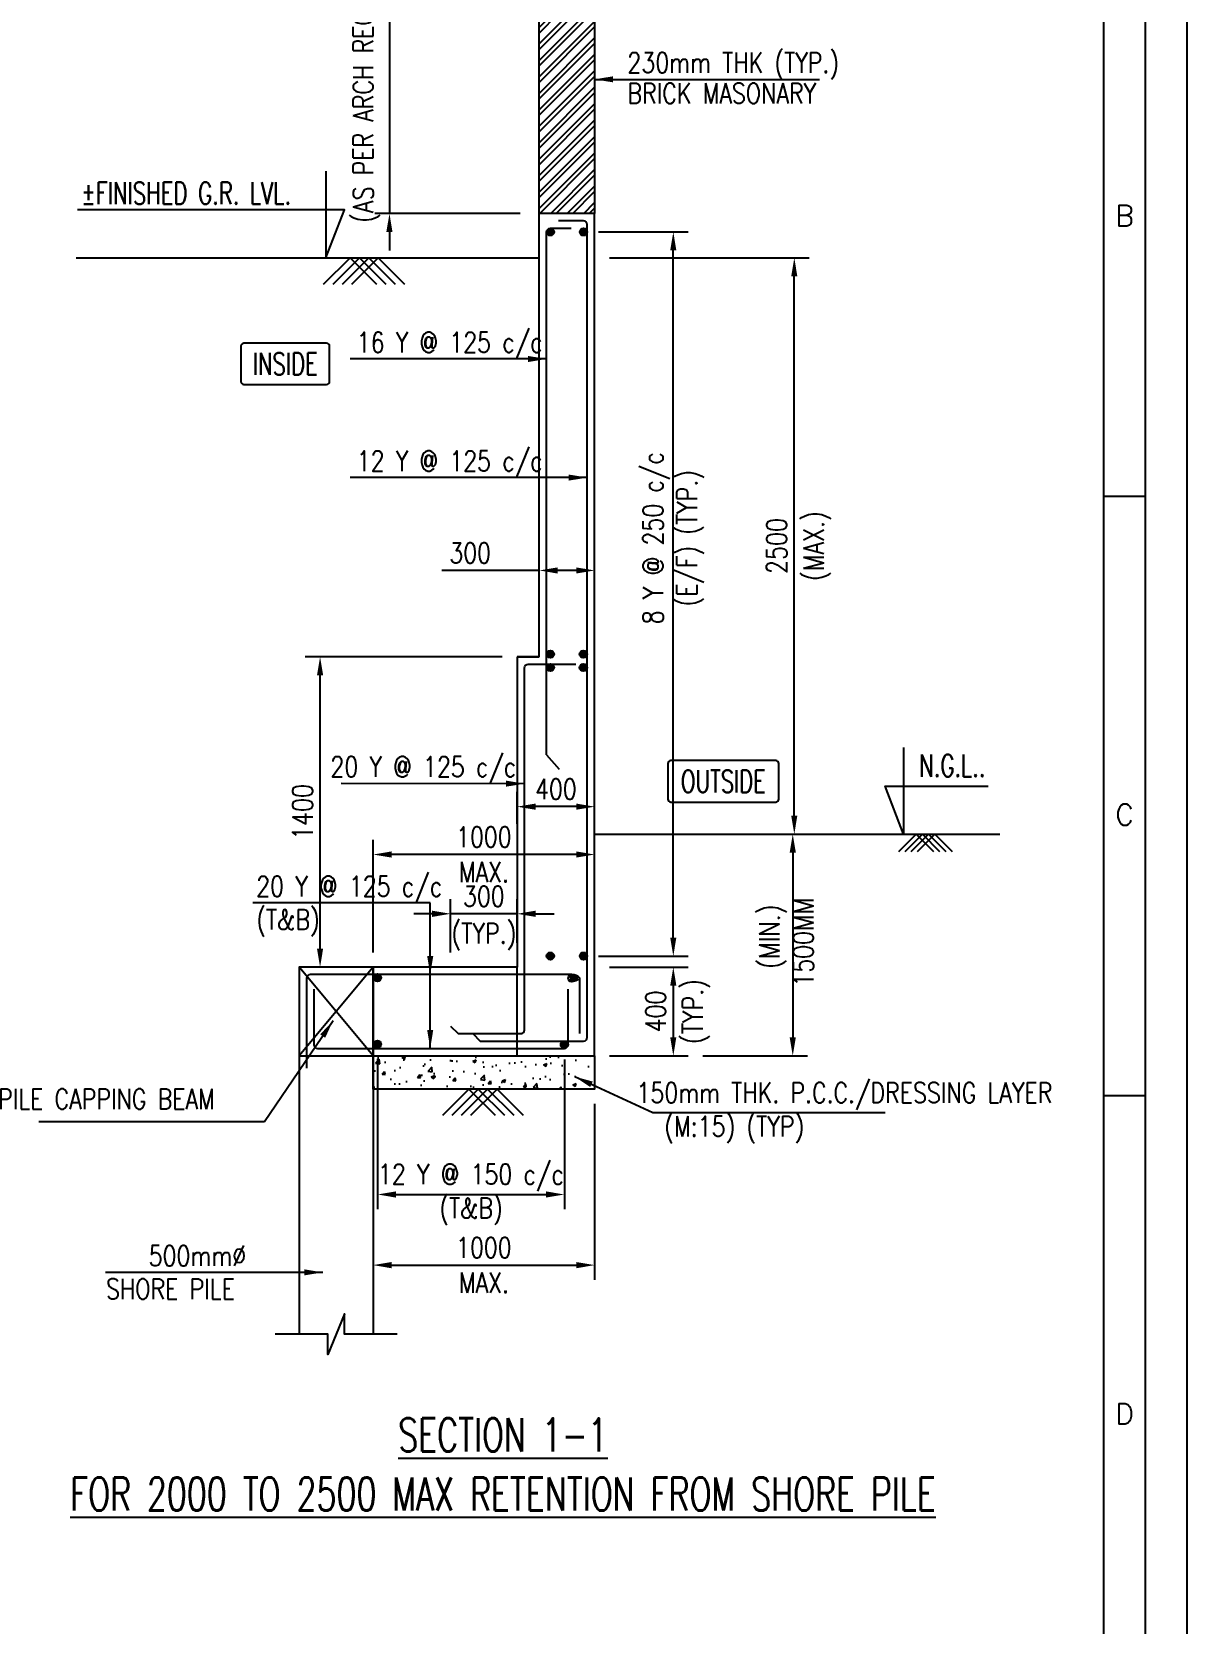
# Model space of a CAD drawing. Extents: x -69352 to 1013721, y -547461 to -186867.
# Drawn here: x 787394 to 803036, y -396725 to -375175 of the extents above; entities that cross this region are included whole.
import ezdxf
from ezdxf.enums import TextEntityAlignment as Align
from ezdxf.lldxf.tags import DXFTag

# ---------------------------------------------------------------- set-up
doc = ezdxf.new("R2010")
doc.units = 0
doc.header["$LTSCALE"] = 500
doc.header["$MEASUREMENT"] = 0
doc.header["$PDMODE"] = 35
doc.header["$PDSIZE"] = -15
doc.layers.get('DEFPOINTS').update_dxf_attribs({"color": 4})
for name, color, linetype in [('NO. BEAM', 3, 'Continuous'), ('PNA', 10, 'Continuous'), ('S- PILE CAP', 4, 'Continuous'), ('S-BRECK LINE', 8, 'Continuous'), ('S-COLUMN', 1, 'Continuous'), ('S-COLUMN CIRCLE', 9, 'Continuous'), ('S-DIM-1', 5, 'Continuous'), ('S-FOOTING', 4, 'Continuous'), ('S-HATCH', 253, 'Continuous'), ('S-LEVEL SECTION', 3, 'Continuous'), ('S-PCC', 9, 'Continuous'), ('S-REINFORCEMENT', 6, 'Continuous'), ('S-RETAINING WALL', 6, 'Continuous'), ('S-TEXT-1 @ 1', 4, 'Continuous'), ('S-TITIL', 6, 'Continuous'), ('SHEET', 7, 'Continuous'), ('TITLE', 4, 'Continuous')]:
    doc.layers.add(name, color=color, linetype=linetype)
doc.styles.add('ROMANS', font='simplex.shx', dxfattribs={"width": 0.8, "height": 275})
tags = doc.linetypes.add('HIDDEN', pattern=[0.375, 0.25, -0.125]).pattern_tags.tags
tags[6:7] = [DXFTag(74, 4), DXFTag(75, 0), DXFTag(340, '0'), DXFTag(46, 1.0), DXFTag(50, 0.0), DXFTag(44, 0.0), DXFTag(45, 0.0)]
tags[4:5] = [DXFTag(74, 4), DXFTag(75, 0), DXFTag(340, '0'), DXFTag(46, 1.0), DXFTag(50, 0.0), DXFTag(44, 0.0), DXFTag(45, 0.0)]
doc.dimstyles.new('dim100', dxfattribs={"dimtxt": 250, "dimasz": 250, "dimexe": 200, "dimexo": 200, "dimgap": 100, "dimtad": 1, "dimdec": 0, "dimzin": 0, "dimdsep": 46, "dimtxsty": 'ROMANS', "dimcen": 0, "dimclrd": 5, "dimclre": 5, "dimclrt": 4, "dimadec": 0, "dimazin": 0, "dimtfac": 1, "dimtdec": 0, "dimtix": 1, "dimtofl": 0, "dimtmove": 2, "dimatfit": 3, "dimfxl": 0, "dimtolj": 1, "dimtzin": 0, "dimlwd": -1, "dimlwe": -1, "dimarcsym": 0})
doc.dimstyles.new('dim33.33', dxfattribs={"dimtxt": 250, "dimasz": 250, "dimexe": 200, "dimexo": 200, "dimgap": 100, "dimtad": 1, "dimdec": 0, "dimlfac": 0.333331, "dimzin": 0, "dimdsep": 46, "dimtxsty": 'ROMANS', "dimcen": 0, "dimclrd": 5, "dimclre": 5, "dimclrt": 4, "dimadec": 0, "dimazin": 0, "dimtfac": 1, "dimtdec": 0, "dimtix": 1, "dimtofl": 0, "dimtmove": 2, "dimatfit": 3, "dimfxl": 0, "dimtolj": 1, "dimtzin": 0, "dimlwd": -1, "dimlwe": -1, "dimarcsym": 0})

# ---------------------------------------------------------------- blocks, each defined once
blk = doc.blocks.new('zw$C05B')
at = {"flags": 128}
blk.add_lwpolyline([(0, 0), (82749, 0), (82749, 58210), (0, 58210)], close=True, dxfattribs=at)
at = {"layer": 'PNA'}
for p, q in [((81765, 43342), (82257, 43342)), ((81765, 36282), (82257, 36282))]:
    blk.add_line(p, q, dxfattribs=at)
at = {"layer": 'PNA', "color": 1}
for points in [[(984, 492), (82257, 492), (82257, 57718), (984, 57718)], [(1968, 984), (81765, 984), (81765, 57226), (1968, 57226)]]:
    blk.add_lwpolyline(points, close=True, dxfattribs=at)
at = {"layer": 'PNA', "style": 'ROMANS'}
for s, p in [('B', (82011, 46649)), ('C', (82011, 39589)), ('D', (82011, 32529))]:
    blk.add_text(s, height=246, dxfattribs=at).set_placement(p, align=Align.MIDDLE)
blk = doc.blocks.new('*D927')
at = {"layer": 'DEFPOINTS', "color": 0}
for p in [(794864, -377883), (796079, -377883), (794864, -387683)]:
    blk.add_point(p, dxfattribs=at)
at = {"layer": 'S-DIM-1', "color": 5}
for p, q in [((795064, -377883), (796279, -377883)), ((795064, -387683), (796279, -387683))]:
    blk.add_line(p, q, dxfattribs=at)
at = {"layer": 'S-DIM-1', "color": 5, "lineweight": -3}
blk.add_line((796079, -387433), (796079, -378133), dxfattribs=at)
at = {"layer": 'S-DIM-1', "color": 5}
for points in [[(796120, -378133), (796037, -378133), (796079, -377883)], [(796037, -387433), (796120, -387433), (796079, -387683)]]:
    blk.add_solid(points, dxfattribs=at)
at = {"layer": 'S-DIM-1', "color": 4, "insert": (796079, -382027), "char_height": 275, "attachment_point": 5, "rotation": 90, "style": 'ROMANS'}
blk.add_mtext('\\A1;{8 Y @ 250 c/c\\P(E/F) (TYP.)}', dxfattribs=at)
blk = doc.blocks.new('*D928')
at = {"layer": 'DEFPOINTS', "color": 0}
for p in [(795014, -387833), (795014, -389033), (796079, -389033)]:
    blk.add_point(p, dxfattribs=at)
at = {"layer": 'S-DIM-1', "color": 5}
for p, q in [((795214, -387833), (796279, -387833)), ((795214, -389033), (796279, -389033))]:
    blk.add_line(p, q, dxfattribs=at)
at = {"layer": 'S-DIM-1', "color": 5, "lineweight": -3}
blk.add_line((796079, -388083), (796079, -388783), dxfattribs=at)
at = {"layer": 'S-DIM-1', "color": 5}
for points in [[(796120, -388083), (796037, -388083), (796079, -387833)], [(796037, -388783), (796120, -388783), (796079, -389033)]]:
    blk.add_solid(points, dxfattribs=at)
at = {"layer": 'S-DIM-1', "color": 4, "char_height": 275, "attachment_point": 5, "rotation": 90, "style": 'ROMANS'}
for s, insert in [('(TYP.)', (796388, -388433)), ('\\A1;400', (795841, -388433))]:
    blk.add_mtext(s, dxfattribs=dict(at, insert=insert))
blk = doc.blocks.new('*D929')
at = {"layer": 'DEFPOINTS', "color": 0}
for p in [(792075, -388875), (794604, -388883), (794604, -390910)]:
    blk.add_point(p, dxfattribs=at)
at = {"layer": 'S-DIM-1', "color": 5}
for p, q in [((792075, -389075), (792075, -391110)), ((794604, -389083), (794604, -391110)), ((792325, -390910), (794354, -390910))]:
    blk.add_line(p, q, dxfattribs=at)
for points in [[(792325, -390868), (792325, -390952), (792075, -390910)], [(794354, -390952), (794354, -390868), (794604, -390910)]]:
    blk.add_solid(points, dxfattribs=at)
at = {"layer": 'S-DIM-1', "color": 4, "insert": (793339, -390910), "char_height": 275, "attachment_point": 5, "style": 'ROMANS'}
blk.add_mtext('\\A1;12 Y @ 150 c/c\\P(T&B)', dxfattribs=at)
blk = doc.blocks.new('*D930')
at = {"layer": 'DEFPOINTS', "color": 0}
for p in [(792014, -389483), (795014, -389483), (795014, -391866)]:
    blk.add_point(p, dxfattribs=at)
at = {"layer": 'S-RETAINING WALL', "color": 5}
for p, q in [((792014, -389683), (792014, -392066)), ((795014, -389683), (795014, -392066)), ((792264, -391866), (794764, -391866))]:
    blk.add_line(p, q, dxfattribs=at)
for points in [[(792264, -391824), (792264, -391908), (792014, -391866)], [(794764, -391908), (794764, -391824), (795014, -391866)]]:
    blk.add_solid(points, dxfattribs=at)
at = {"layer": 'S-RETAINING WALL', "color": 4, "char_height": 275, "attachment_point": 5, "style": 'ROMANS'}
for s, insert in [('\\A1;{1000', (793514, -391628)), ('MAX.}', (793514, -392103))]:
    blk.add_mtext(s, dxfattribs=dict(at, insert=insert))
blk = doc.blocks.new('*D931')
at = {"layer": 'DEFPOINTS', "color": 0}
for p in [(795014, -378233), (797717, -378233), (797224, -386033)]:
    blk.add_point(p, dxfattribs=at)
at = {"layer": 'S-DIM-1', "color": 5}
for p, q in [((795214, -378233), (797917, -378233)), ((797424, -386033), (797917, -386033))]:
    blk.add_line(p, q, dxfattribs=at)
at = {"layer": 'S-DIM-1', "color": 5, "lineweight": -3}
blk.add_line((797717, -385783), (797717, -378483), dxfattribs=at)
at = {"layer": 'S-DIM-1', "color": 5}
for points in [[(797758, -378483), (797675, -378483), (797717, -378233)], [(797675, -385783), (797758, -385783), (797717, -386033)]]:
    blk.add_solid(points, dxfattribs=at)
at = {"layer": 'S-DIM-1', "color": 4, "char_height": 275, "attachment_point": 5, "rotation": 90, "style": 'ROMANS'}
for s, insert in [('\\A1;2500', (797479, -382133)), ('(MAX.)', (798026, -382133))]:
    blk.add_mtext(s, dxfattribs=dict(at, insert=insert))
blk = doc.blocks.new('*D932')
at = {"layer": 'DEFPOINTS', "color": 0}
for p in [(793064, -387111), (793064, -387833), (793964, -387706)]:
    blk.add_point(p, dxfattribs=at)
at = {"layer": 'S-DIM-1', "color": 5}
for p, q in [((793064, -387633), (793064, -386911)), ((793964, -387506), (793964, -386911))]:
    blk.add_line(p, q, dxfattribs=at)
at = {"layer": 'S-DIM-1', "color": 5, "lineweight": -3}
for p, q in [((792814, -387111), (792564, -387111)), ((793964, -387111), (793064, -387111)), ((794214, -387111), (794464, -387111))]:
    blk.add_line(p, q, dxfattribs=at)
at = {"layer": 'S-DIM-1', "color": 5}
for points in [[(792814, -387153), (792814, -387069), (793064, -387111)], [(794214, -387069), (794214, -387153), (793964, -387111)]]:
    blk.add_solid(points, dxfattribs=at)
at = {"layer": 'S-DIM-1', "color": 4, "char_height": 275, "attachment_point": 5, "style": 'ROMANS'}
for s, insert in [('\\A1;300', (793514, -386874)), ('(TYP.)', (793514, -387421))]:
    blk.add_mtext(s, dxfattribs=dict(at, insert=insert))
blk = doc.blocks.new('*D933')
at = {"layer": 'DEFPOINTS', "color": 0}
for p in [(797169, -386033), (796279, -389033), (797696, -389033)]:
    blk.add_point(p, dxfattribs=at)
at = {"layer": 'S-DIM-1', "color": 5}
for p, q in [((797369, -386033), (797896, -386033)), ((796479, -389033), (797896, -389033))]:
    blk.add_line(p, q, dxfattribs=at)
at = {"layer": 'S-DIM-1', "color": 5, "lineweight": -3}
blk.add_line((797696, -386283), (797696, -388783), dxfattribs=at)
at = {"layer": 'S-DIM-1', "color": 5}
for points in [[(797738, -386283), (797654, -386283), (797696, -386033)], [(797654, -388783), (797738, -388783), (797696, -389033)]]:
    blk.add_solid(points, dxfattribs=at)
at = {"layer": 'S-DIM-1', "color": 4, "insert": (797610, -387494), "char_height": 275, "attachment_point": 5, "rotation": 90, "style": 'ROMANS'}
blk.add_mtext('\\A1;{ (MIN.)\\P1500MM }', dxfattribs=at)
blk = doc.blocks.new('*D934')
at = {"layer": 'DEFPOINTS', "color": 0}
for p in [(794264, -382464), (794264, -382895), (795014, -382895)]:
    blk.add_point(p, dxfattribs=at)
at = {"layer": 'S-DIM-1', "color": 5}
for p, q in [((794264, -382695), (794264, -382264)), ((795014, -382695), (795014, -382264))]:
    blk.add_line(p, q, dxfattribs=at)
at = {"layer": 'S-DIM-1', "color": 5, "lineweight": -3}
for p, q in [((794264, -382464), (792946, -382464)), ((794764, -382464), (794514, -382464))]:
    blk.add_line(p, q, dxfattribs=at)
at = {"layer": 'S-DIM-1', "color": 5}
for points in [[(794514, -382423), (794514, -382506), (794264, -382464)], [(794764, -382506), (794764, -382423), (795014, -382464)]]:
    blk.add_solid(points, dxfattribs=at)
at = {"layer": 'S-DIM-1', "color": 4, "insert": (793329, -382227), "char_height": 275, "attachment_point": 5, "style": 'ROMANS'}
blk.add_mtext('\\A1;300', dxfattribs=at)
blk = doc.blocks.new('*D935')
at = {"layer": 'DEFPOINTS', "color": 0}
for p in [(794114, -374573), (792236, -377633), (794204, -377633)]:
    blk.add_point(p, dxfattribs=at)
at = {"layer": 'S-DIM-1', "color": 5, "lineweight": -3}
for p, q in [((792236, -374323), (792236, -374073)), ((792236, -374573), (792236, -377633)), ((792236, -377883), (792236, -378133))]:
    blk.add_line(p, q, dxfattribs=at)
at = {"layer": 'S-DIM-1', "color": 5}
for p, q in [((793914, -374573), (792036, -374573)), ((794004, -377633), (792036, -377633))]:
    blk.add_line(p, q, dxfattribs=at)
for points in [[(792194, -374323), (792277, -374323), (792236, -374573)], [(792277, -377883), (792194, -377883), (792236, -377633)]]:
    blk.add_solid(points, dxfattribs=at)
at = {"layer": 'S-DIM-1', "color": 4, "insert": (791926, -376103), "char_height": 275, "attachment_point": 5, "rotation": 90, "style": 'ROMANS'}
blk.add_mtext('\\A1;(AS PER ARCH REQU.)', dxfattribs=at)
blk = doc.blocks.new('*D936')
at = {"layer": 'DEFPOINTS', "color": 0}
for p in [(792014, -386309), (795014, -386410), (792014, -387833)]:
    blk.add_point(p, dxfattribs=at)
at = {"layer": 'S-DIM-1', "color": 5}
for p, q in [((792014, -387633), (792014, -386109)), ((795014, -386210), (795014, -386109))]:
    blk.add_line(p, q, dxfattribs=at)
at = {"layer": 'S-DIM-1', "color": 5, "lineweight": -3}
blk.add_line((794764, -386309), (792264, -386309), dxfattribs=at)
at = {"layer": 'S-DIM-1', "color": 5}
for points in [[(792264, -386267), (792264, -386350), (792014, -386309)], [(794764, -386350), (794764, -386267), (795014, -386309)]]:
    blk.add_solid(points, dxfattribs=at)
at = {"layer": 'S-DIM-1', "color": 4, "char_height": 275, "attachment_point": 5, "style": 'ROMANS'}
for s, insert in [('\\A1;{\\Fsimplex.shx|c1;1000', (793514, -386071)), ('MAX.}', (793514, -386546))]:
    blk.add_mtext(s, dxfattribs=dict(at, insert=insert))
blk = doc.blocks.new('*D889')
at = {"layer": 'DEFPOINTS', "color": 0}
for p in [(793964, -385661), (793964, -386092), (795014, -386092)]:
    blk.add_point(p, dxfattribs=at)
at = {"layer": 'S-DIM-1', "color": 5}
for p, q in [((793964, -385892), (793964, -385461)), ((795014, -385892), (795014, -385461))]:
    blk.add_line(p, q, dxfattribs=at)
at = {"layer": 'S-DIM-1', "color": 5, "lineweight": -3}
blk.add_line((794764, -385661), (794214, -385661), dxfattribs=at)
at = {"layer": 'S-DIM-1', "color": 5}
for points in [[(794214, -385619), (794214, -385703), (793964, -385661)], [(794764, -385703), (794764, -385619), (795014, -385661)]]:
    blk.add_solid(points, dxfattribs=at)
at = {"layer": 'S-DIM-1', "color": 4, "insert": (794489, -385424), "char_height": 275, "attachment_point": 5, "style": 'ROMANS'}
blk.add_mtext('\\A1;400', dxfattribs=at)
blk = doc.blocks.new('*D891')
at = {"layer": 'DEFPOINTS', "color": 0}
for p in [(791297, -383632), (793964, -383632), (793064, -387833)]:
    blk.add_point(p, dxfattribs=at)
at = {"layer": 'S-DIM-1', "color": 5}
for p, q in [((793764, -383632), (791097, -383632)), ((792864, -387833), (791097, -387833))]:
    blk.add_line(p, q, dxfattribs=at)
at = {"layer": 'S-DIM-1', "color": 5, "lineweight": -3}
blk.add_line((791297, -387583), (791297, -383882), dxfattribs=at)
at = {"layer": 'S-DIM-1', "color": 5}
for points in [[(791338, -383882), (791255, -383882), (791297, -383632)], [(791255, -387583), (791338, -387583), (791297, -387833)]]:
    blk.add_solid(points, dxfattribs=at)
at = {"layer": 'S-DIM-1', "color": 4, "insert": (791059, -385733), "char_height": 275, "attachment_point": 5, "rotation": 90, "style": 'ROMANS'}
blk.add_mtext('\\A1;1400', dxfattribs=at)

msp = doc.modelspace()

# ---------------------------------------------------------------- hatches: boundary and pattern name
at = {"layer": 'S-HATCH'}
h = msp.add_hatch(dxfattribs=at)
h.set_pattern_fill('ANSI32', color=256, scale=420, style=0)
h.set_pattern_definition([(45, (-7887517.47, 23488.31), (-111.369318, 111.369318), []), (45, (-7887443.23, 23488.31), (-111.369318, 111.369318), [])])
h.paths.add_polyline_path([(794264.067, -377632.824), (795014.067, -377632.824), (795014.067, -374932.824), (794264.067, -374932.824)])
at = {"layer": 'S-PCC', "linetype": 'ByBlock'}
h = msp.add_hatch(dxfattribs=at)
h.set_pattern_fill('AR-CONC,_O', color=256, scale=66.666667)
h.set_pattern_definition([(50, (-16307253.36, 22294.4), (478.173455, -41.834757), [50, -550]), (355, (-16307253.36, 22294.4), (-92.500889, 501.461422), [40, -440]), (100.4514445, (-16307213.5, 22290.9), (385.672564, 459.626661), [42.493461, -467.428075]), (46.1842, (-16307253.36, 22427.7), (711.49422, -110.346187), [75, -825]), (96.6356355, (-16307194.1, 22418.5), (623.107964, 649.4124), [63.740228, -701.142507]), (351.184164, (-16307253.36, 22427.7), (623.107963, 649.4124), [60, -660]), (21, (-16307186.7, 22394.4), (397.938035, -268.412594), [50, -550]), (326, (-16307186.7, 22394.4), (162.210221, 483.433363), [40, -440]), (71.4514447, (-16307153.53, 22372.03), (560.148251, 215.020769), [42.49346, -467.428075]), (37.5, (-16307253.36, 22294.4), (8.1065702, 221.9292359), [0, -434.6666667, 0, -446.6666667, 0, -441.6666667]), (7.5, (-16307253.36, 22294.4), (175.3796916, 262.9411413), [0, -254.6666667, 0, -424.6666667, 0, -168.3333333]), (327.5, (-16307402.03, 22294.4), (355.8816241, -15.0365812), [0, -166.6666667, 0, -520, 0, -690]), (317.5, (-16307468.7, 22294.4), (388.7907796, 66.736655), [0, -216.6666667, 0, -345.3333333, 0, -490])])
h.paths.add_polyline_path([(792014.067, -389482.824), (792014.067, -389032.824), (795014.067, -389032.824), (795014.067, -389482.824)])

# ---------------------------------------------------------------- linework, layer by layer
at = {"color": 1}
msp.add_line((795014.067, -386032.824, -0.168), (800499.351, -386032.824, -0.168), dxfattribs=at)
at = {"layer": 'NO. BEAM', "color": 7, "elevation": -0.168}
for points in [[(791385.485, -379387.887), (790265.485, -379387.887, 0.414213562), (790225.485, -379427.887), (790225.485, -379907.887, 0.414213562), (790265.485, -379947.887), (791385.485, -379947.887, 0.414213562), (791425.485, -379907.887), (791425.485, -379427.887, 0.414213562)], [(797466.614, -385038.476), (796046.614, -385038.476, 0.414213562), (796006.614, -385078.476), (796006.614, -385558.476, 0.414213562), (796046.614, -385598.476), (797466.614, -385598.476, 0.414213562), (797506.614, -385558.476), (797506.614, -385078.476, 0.414213562)]]:
    msp.add_lwpolyline(points, format="xyb", close=True, dxfattribs=at)
at = {"layer": 'S- PILE CAP', "color": 8, "linetype": 'HIDDEN', "ltscale": 1500}
msp.add_line((793964.067, -389032.824, -0.168), (793964.067, -387832.824, -0.168), dxfattribs=at)
at = {"layer": 'S-BRECK LINE', "elevation": -0.168}
msp.add_lwpolyline([(792339.067, -392801.407), (791626.882, -392801.407), (791626.882, -392526.659), (791401.251, -393076.155), (791401.251, -392801.407), (790689.067, -392801.407)], dxfattribs=at)
at = {"layer": 'S-COLUMN', "color": 4}
msp.add_line((794264.067, -377593.82, -0.168), (794264.067, -374932.824, -0.168), dxfattribs=at)
at = {"layer": 'S-COLUMN', "color": 4, "elevation": -0.168}
for points in [[(794264.067, -377632.824), (794264.067, -374932.824)], [(795014.067, -374932.824), (795014.067, -377632.824)]]:
    msp.add_lwpolyline(points, dxfattribs=at)
at = {"layer": 'S-COLUMN CIRCLE', "color": 8}
for p, q in [((792014.067, -389032.824, -0.168), (791014.067, -387832.824, -0.168)), ((792014.067, -387832.824, -0.168), (791014.067, -389032.824, -0.168))]:
    msp.add_line(p, q, dxfattribs=at)
at = {"layer": 'S-FOOTING', "elevation": -0.168}
msp.add_lwpolyline([(793964.067, -387832.824), (792014.067, -387832.824), (792014.067, -389032.824), (795014.067, -389032.824)], dxfattribs=at)
at = {"layer": 'S-LEVEL SECTION'}
msp.add_line((787994.894, -378232.824, -0.168), (794264.067, -378232.824, -0.168), dxfattribs=at)
at = {"layer": 'S-LEVEL SECTION', "elevation": -0.168}
for points in [[(791375.414, -377062.425), (791375.414, -378232.824), (791625.414, -377582.824), (788014.785, -377582.824)], [(799197.347, -384862.425), (799197.347, -386032.824), (798947.347, -385382.824), (800341.078, -385382.824)]]:
    msp.add_lwpolyline(points, dxfattribs=at)
at = {"layer": 'S-PCC', "elevation": -0.168}
for points in [[(791345.142, -378590.797), (791703.114, -378232.824), (792061.087, -378590.797)], [(791471.704, -378590.797), (791829.677, -378232.824), (792187.65, -378590.797)], [(791598.267, -378590.797), (791956.239, -378232.824), (792314.212, -378590.797)], [(791724.829, -378590.797), (792082.802, -378232.824), (792440.775, -378590.797)], [(799604.856, -386271.473), (799366.207, -386032.824), (799127.559, -386271.473)], [(799689.231, -386271.473), (799450.582, -386032.824), (799211.934, -386271.473)], [(799773.606, -386271.473), (799534.957, -386032.824), (799296.309, -386271.473)], [(799857.981, -386271.473), (799619.332, -386032.824), (799380.684, -386271.473)], [(793670.442, -389840.797), (793312.469, -389482.824), (792954.497, -389840.797)], [(793797.005, -389840.797), (793439.032, -389482.824), (793081.059, -389840.797)], [(793923.567, -389840.797), (793565.594, -389482.824), (793207.622, -389840.797)], [(794050.13, -389840.797), (793692.157, -389482.824), (793334.184, -389840.797)]]:
    msp.add_lwpolyline(points, dxfattribs=at)
msp.add_lwpolyline([(792014.067, -389482.824), (792014.067, -389032.824), (795014.067, -389032.824), (795014.067, -389482.824)], close=True, dxfattribs=at)
at = {"layer": 'S-REINFORCEMENT', "color": 5, "ltscale": 10}
msp.add_line((794364.067, -384959.211, -0.168), (794535.432, -385154.113), dxfattribs=at)
for points, elevation in [([(793364.067, -388732.824), (793464.067, -388832.824), (794864.067, -388832.824, 0.414213562), (794914.067, -388782.824), (794914.067, -377782.824, 0.414213562), (794864.067, -377732.824), (794524.067, -377732.824)], -0.168), ([(794364.067, -384959.211), (794364.067, -377882.824, -0.414213562), (794414.067, -377832.824), (794694.067, -377832.824)], -0.168), ([(793064.067, -388632.824), (793164.067, -388732.824), (794014.067, -388732.824, 0.414213562), (794064.067, -388682.824), (794064.067, -383782.271, -0.414213562), (794114.067, -383732.271), (794757.2, -383732.271)], -19.585), ([(794814.067, -388732.824), (794814.067, -387982.824, 0.242400153), (794704.067, -387932.824), (791164.067, -387932.824, 0.414213562), (791114.067, -387982.824), (791114.067, -389198.027)], -0.168), ([(791214.067, -388132.824), (791214.067, -388882.824, 0.414213562), (791264.066, -388932.824), (794604.067, -388932.824, 0.414213562), (794654.067, -388882.824), (794654.067, -388132.824)], -0.168)]:
    msp.add_lwpolyline(points, format="xyb", dxfattribs=dict(at, elevation=elevation))
at = {"layer": 'S-REINFORCEMENT', "color": 5, "ltscale": 10, "const_width": 50, "elevation": -0.168}
for points in [[(794389.067, -377882.824, 1), (794439.067, -377882.824, 1)], [(794839.067, -377882.824, 1), (794889.067, -377882.824, 1)], [(794389.067, -383596.833, 1), (794439.067, -383596.833, 1)], [(794835.706, -383596.833, -1), (794885.706, -383596.833, -1)], [(794389.067, -383778, 1), (794439.067, -383778, 1)], [(794835.706, -383778.847, 1), (794885.706, -383778.847, 1)], [(794389.067, -387682.823, 1), (794439.067, -387682.823, 1)], [(794839.067, -387682.823, 1), (794889.067, -387682.823, 1)], [(792099.846, -387975.096, 1), (792049.846, -387975.096, 1)], [(794679.067, -387982.824, -0.454545455), (794789.067, -387982.824, -0.454545455)], [(792099.846, -388875.096, -1), (792049.846, -388875.096, -1)], [(794629.067, -388882.824, -1), (794579.067, -388882.824, -1)]]:
    msp.add_lwpolyline(points, format="xyb", close=True, dxfattribs=at)
at = {"layer": 'S-REINFORCEMENT', "color": 5, "ltscale": 10}
for centre in [(794414.067, -377882.824, -0.168), (794864.067, -377882.824, -0.168), (794414.067, -383596.833, -0.168), (794860.706, -383596.833, -0.168), (794414.067, -383778, -0.168), (794860.706, -383778.847, -0.168), (794414.067, -387682.823, -0.168), (794864.067, -387682.823, -0.168), (792074.846, -387975.096, -0.168), (794704.067, -387982.824, -0.168), (792074.846, -388875.096, -0.168), (794604.067, -388882.824, -0.168)]:
    msp.add_circle(centre, 50, dxfattribs=at)
at = {"layer": 'S-RETAINING WALL', "color": 4}
for p, q in [((795014.067, -377632.824, -0.168), (794264.067, -377632.824, -0.168)), ((793964.067, -383632.307, -0.168), (794264.067, -383632.132, -0.168)), ((794264.067, -383632.307, -0.168), (793964.067, -383632.307, -0.168)), ((793964.067, -383632.307, -0.168), (793964.067, -387832.824, -0.168)), ((791014.067, -389032.824, -0.168), (791014.067, -392796.697, -0.168)), ((792014.067, -389032.824, -0.168), (792014.067, -392806.117, -0.168))]:
    msp.add_line(p, q, dxfattribs=at)
at = {"layer": 'S-RETAINING WALL', "color": 4, "elevation": -0.168}
for points in [[(794264.067, -383632.307), (794264.067, -377632.824)], [(795014.067, -389032.824), (795014.067, -377632.824)]]:
    msp.add_lwpolyline(points, dxfattribs=at)
msp.add_lwpolyline([(791014.067, -389032.824), (792014.067, -389032.824), (792014.067, -387832.824), (791014.067, -387832.824)], close=True, dxfattribs=at)

# ---------------------------------------------------------------- block references
at = {"layer": 'SHEET', "xscale": 1.148535329229629, "yscale": 1.148535329229629, "zscale": 1.148535329229629}
msp.add_blockref('zw$C05B', (707996, -431239.516), dxfattribs=at)

# ---------------------------------------------------------------- texts
at = {"layer": 'S-LEVEL SECTION', "style": 'ROMANS', "width": 0.7}
for s, p in [('%%PFINISHED G.R. LVL.', (788061.548, -377357.824, -0.168)), ('N.G.L..', (799406.814, -385105.271, 29.089))]:
    msp.add_text(s, height=300, dxfattribs=at).set_placement(p, align=Align.MIDDLE_LEFT)
at = {"layer": 'S-TEXT-1 @ 1', "style": 'ROMANS', "width": 0.8}
for s, p in [('230mm THK (TYP.)', (795457.401, -375592.322, -0.168)), ('BRICK MASONARY', (795457.401, -376006.608, -0.168)), ('16 Y @ 125 c/c', (791792.107, -379377.143, -0.168)), ('12 Y @ 125 c/c', (791792.107, -380982.212, -0.168)), ('20 Y @ 125 c/c', (791436.038, -385121.454, -0.168)), ('20 Y @ 125 c/c', (790432.161, -386738.204, -0.168)), ('(T&B)', (790432.161, -387188.204, -0.168)), ('150mm THK. P.C.C./DRESSING LAYER', (795579.982, -389533.256, 189.419)), ('PILE CAPPING BEAM', (786937.453, -389617.583, -2063872.381)), ('(M:15) (TYP)', (795955.739, -389988.11, 189.419)), ('500mm%%C', (788975.709, -391740.002, -344211.772)), (' SHORE PILE', (788246.801, -392188.002, -344211.772))]:
    msp.add_text(s, height=275, dxfattribs=at).set_placement(p, align=Align.MIDDLE_LEFT)
at = {"layer": 'S-TITIL', "style": 'ROMANS', "width": 0.7}
for s, p in [('%%USECTION 1-1', (793772.868, -394163.275, 19.249)), ('%%UFOR 2000 TO 2500 MAX RETENTION FROM SHORE PILE', (793772.868, -394963.275, 19.249))]:
    msp.add_text(s, height=450, dxfattribs=at).set_placement(p, align=Align.MIDDLE_CENTER)
at = {"layer": 'TITLE', "color": 2, "style": 'ROMANS', "width": 0.7}
for s, p in [('INSIDE', (790825.485, -379667.887, -0.168)), ('OUTSIDE', (796756.614, -385318.476, -0.168))]:
    msp.add_text(s, height=300, dxfattribs=at).set_placement(p, align=Align.MIDDLE_CENTER)

# ---------------------------------------------------------------- dimensions: what is measured, and where the dimension line sits
at = {"layer": 'S-DIM-1'}
for base, p1, p2, angle, text, override, picture, middle in [((792235.567, -377632.824, -0.168), (794114.067, -374572.824, -0.168), (794204.067, -377632.824, -0.168), 90, '(AS PER ARCH REQU.)', {"dimtofl": 1, "dimtmove": 0, "dimlwd": 65533}, '*D935', (791926.043, -376102.824, -0.168)), ((797716.575, -378232.824, -0.168), (797223.768, -386032.824, -0.168), (795014.067, -378232.824, -0.168), 270, '2500\\X(MAX.)', {"dimtxt": 250, "dimasz": 250, "dimtxsty": 'ROMANS', "dimtofl": 1, "dimtmove": 0, "dimlwd": 65533}, '*D931', (797716.575, -382132.824, -0.168)), ((793064.067, -387111.121, -0.168), (793964.067, -387706.02, -0.168), (793064.067, -387832.824, -0.168), 180, '<>\\X(TYP.)', {"dimtxt": 250, "dimasz": 250, "dimtofl": 1, "dimtmove": 0, "dimlwd": 65533}, '*D932', (793514.067, -387111.121, -0.168)), ((796078.698, -389032.824, -0.168), (795014.067, -387832.824, -0.168), (795014.067, -389032.824, -0.168), 90, '<>\\X(TYP.)', {"dimtxt": 250, "dimasz": 250, "dimtofl": 1, "dimtmove": 0, "dimlwd": 65533}, '*D928', (796078.698, -388432.824, -0.168))]:
    dim = msp.add_linear_dim(base=base, p1=p1, p2=p2, angle=angle, text=text, dimstyle='dim33.33', override=override, dxfattribs=at)
    dim.commit()
    dim.dimension.update_dxf_attribs({"geometry": picture, "text_midpoint": middle})
for base, p1, p2, text, override, picture, middle in [((796078.698, -377882.824, -0.168), (794864.067, -387682.823, -0.168), (794864.067, -377882.824, -0.168), '{8 Y @ 250 c/c\\X(E/F) (TYP.)}', {"dimtxt": 250, "dimasz": 250, "dimtxsty": 'ROMANS', "dimtofl": 1, "dimtmove": 0, "dimlwd": 65533}, '*D927', (796078.698, -382026.891, -0.168)), ((797696.058, -389032.824, -0.168), (797168.553, -386032.824, -0.168), (796278.698, -389032.824, -0.168), '{ (MIN.)\\P1500MM }', {"dimtxsty": 'ROMANS', "dimtofl": 1, "dimtmove": 1, "dimlwd": 65533}, '*D933', (798162.127, -387493.908, -0.168))]:
    dim = msp.add_linear_dim(base=base, p1=p1, p2=p2, angle=90, text=text, dimstyle='dim33.33', override=override, dxfattribs=at)
    dim.commit()
    dim.dimension.update_dxf_attribs({"geometry": picture, "text_midpoint": middle, "dimtype": 160})
for base, p1, p2, text, override, picture, middle in [((794264.067, -382464.321, 19.249), (795014.067, -382895.134, -0.168), (794264.067, -382895.134, -0.168), '300', {"dimtofl": 1, "dimtmove": 0, "dimlwd": 65533}, '*D934', (793328.806, -382464.321, 19.249)), ((793964.067, -385661.047, -0.168), (795014.067, -386091.86, -0.168), (793964.067, -386091.86, -19.585), '400', {"dimtxsty": 'ROMANS', "dimtofl": 1, "dimtmove": 0, "dimlwd": 65533}, '*D889', (794489.067, -385661.047, -0.168)), ((794604.067, -390910.137, 19.249), (792074.846, -388875.096, -0.168), (794604.067, -388882.824, -0.168), '12 Y @ 150 c/c\\X(T&B)', {"dimtxt": 250, "dimasz": 250, "dimtxsty": 'ROMANS', "dimtmove": 0}, '*D929', (793339.456, -390910.137, 19.249))]:
    dim = msp.add_linear_dim(base=base, p1=p1, p2=p2, text=text, dimstyle='dim33.33', override=override, dxfattribs=at)
    dim.commit()
    dim.dimension.update_dxf_attribs({"geometry": picture, "text_midpoint": middle, "dimtype": 160})
dim = msp.add_linear_dim(base=(791296.613, -383632.307), p1=(793064.067, -387832.824, -0.168), p2=(793964.067, -383632.307, -0.168), angle=90, dimstyle='dim33.33', override={"dimtofl": 1, "dimtmove": 0, "dimlwd": 65533}, dxfattribs=at)
dim.commit()
dim.dimension.update_dxf_attribs({"geometry": '*D891', "text_midpoint": (791059.113, -385732.566)})
dim = msp.add_linear_dim(base=(792014.067, -386308.797, 8.156), p1=(795014.067, -386410.235, -0.168), p2=(792014.067, -387832.824, -0.168), text='{\\Fsimplex.shx|c1;<>\\XMAX.}', dimstyle='dim33.33', override={"dimtxsty": 'ROMANS', "dimtofl": 1, "dimtmove": 0, "dimlwd": 65533}, dxfattribs=at)
dim.commit()
dim.dimension.update_dxf_attribs({"geometry": '*D936', "text_midpoint": (793514.067, -386308.797, 8.156)})
at = {"layer": 'S-RETAINING WALL', "color": 4}
dim = msp.add_linear_dim(base=(795014.067, -391865.882, 19.249), p1=(792014.067, -389482.824, -0.168), p2=(795014.067, -389482.824, -0.168), text='{<>\\XMAX.}', dimstyle='dim33.33', override={"dimtxt": 250, "dimasz": 250, "dimtxsty": 'ROMANS', "dimtmove": 0}, dxfattribs=at)
dim.commit()
dim.dimension.update_dxf_attribs({"geometry": '*D930', "text_midpoint": (793514.067, -391865.882, 19.249)})

# ---------------------------------------------------------------- leaders
for points, override in [([(792787.833, -387932.824, -0.168), (792787.833, -386963.204, -0.168), (790387.086, -386963.204, -0.168)], {"dimtad": 0, "dimarcsym": 1}), ([(792787.833, -388932.824, -0.168), (792787.833, -386963.204, -0.168), (790387.086, -386963.204, -0.168)], {"dimgap": 100, "dimtad": 0, "dimarcsym": 1})]:
    msp.add_leader(points, dimstyle='dim100', override=override)
at = {"layer": 'S-DIM-1'}
for points in [[(795014.067, -375817.322, -0.168), (798060.263, -375817.322, -0.168)], [(794362.99, -379602.143, -0.168), (791703.536, -379602.143, -0.168)], [(794912.99, -381207.212, -0.168), (791703.536, -381207.212, -0.168)], [(794064.067, -385349.841, -0.168), (791584.28, -385346.454, -0.168)], [(791472.445, -388558.878, -2063872.381), (790545.275, -389925.583, -2063872.381), (787489.039, -389925.583, -2063872.381)], [(794743.567, -389314.368, -0.168), (795800.067, -389799.824, -0.168), (798948.991, -389799.824, -0.168)]]:
    msp.add_leader(points, dimstyle='dim100', dxfattribs=at)
msp.add_leader([(791332.295, -391964.002, -344211.772), (788391.903, -391964.002, -344211.772)], dimstyle='dim100', override={"dimasz": 250}, dxfattribs=at)

doc.saveas('drawing.dxf')
